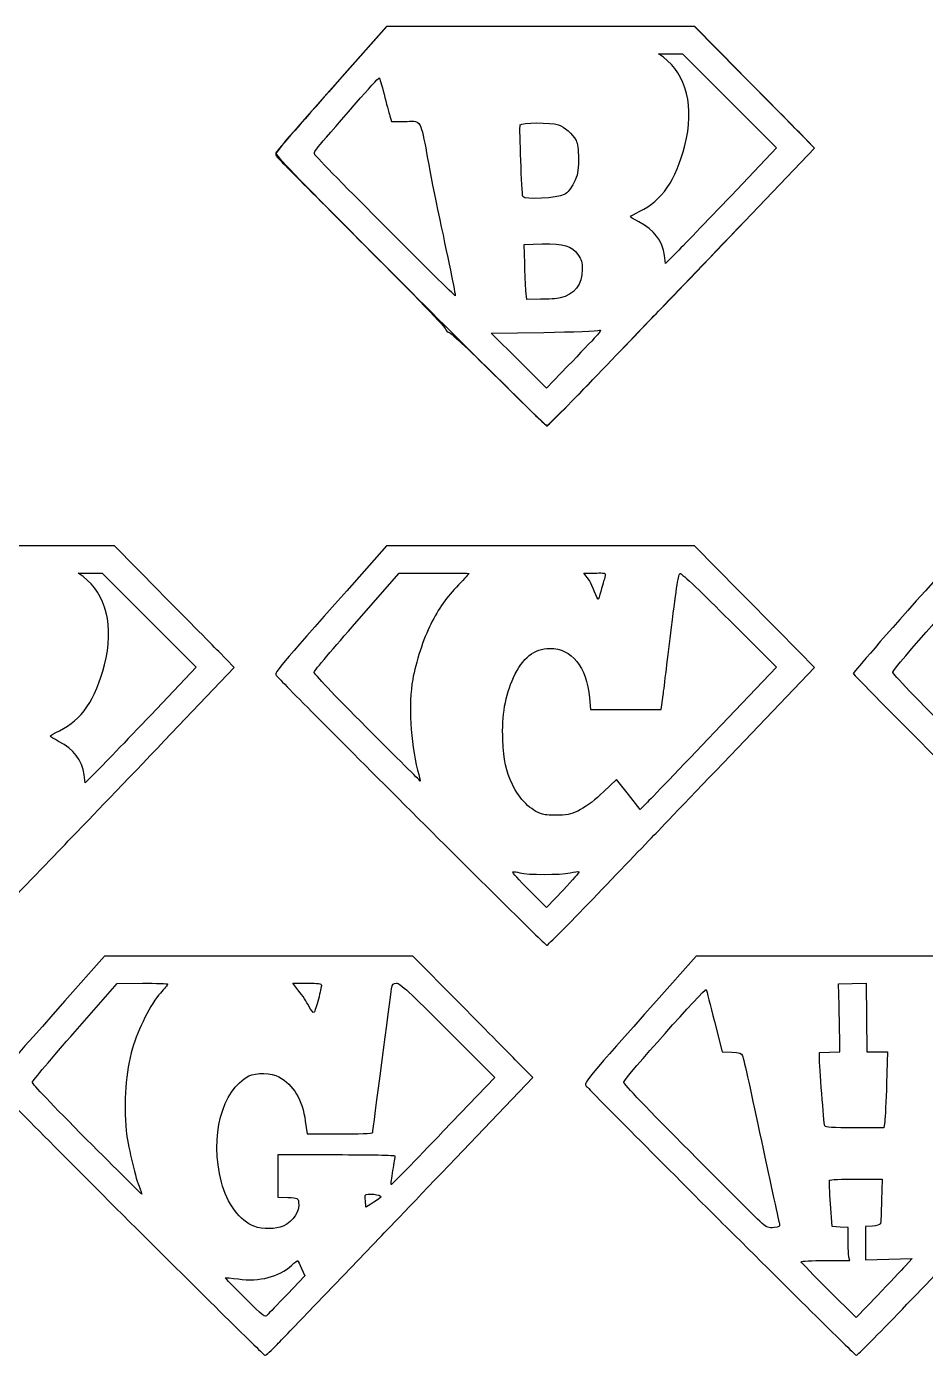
# Model space of a CAD drawing. Header units: centimetres. Extents: x -11.9 to 11.9, y -11.9 to 11.9.
# Drawn here: x -4.49 to 2.63, y 1.34 to 11.87 of the extents above; entities that cross this region are included whole.
import ezdxf

# ---------------------------------------------------------------- set-up
doc = ezdxf.new("R2010")
doc.units = ezdxf.units.CM
doc.header["$MEASUREMENT"] = 0
doc.layers.add('Layer 1', color=7, linetype='Continuous')

msp = doc.modelspace()

# ---------------------------------------------------------------- linework, layer by layer
at = {"layer": 'Layer 1', "color": 2}
msp.add_open_spline([(-1.44261, 9.76442), (-2.02597, 10.34719), (-2.5083, 10.83308), (-2.51445, 10.84417), (-2.51445, 10.84417), (-2.52701, 10.86681), (-2.49404, 10.90629), (-1.95468, 11.5144), (-1.95468, 11.5144), (-1.95468, 11.5144), (-1.64046, 11.86867), (-1.64046, 11.86867), (-1.64046, 11.86867), (-1.64046, 11.86867), (-0.41995, 11.86867), (-0.41995, 11.86867), (-0.41995, 11.86867), (-0.41995, 11.86867), (0.80056, 11.86867), (0.80056, 11.86867), (0.80056, 11.86867), (0.80056, 11.86867), (1.1517, 11.51348), (1.1517, 11.51348), (1.1517, 11.51348), (1.34483, 11.31813), (1.5585, 11.10143), (1.62652, 11.03193), (1.62652, 11.03193), (1.62652, 11.03193), (1.7502, 10.90556), (1.7502, 10.90556), (1.7502, 10.90556), (1.7502, 10.90556), (1.19825, 10.32752), (1.19825, 10.32752), (1.19825, 10.32752), (0.89468, 10.0096), (0.57868, 9.67951), (0.49602, 9.59398), (0.49602, 9.59398), (0.41336, 9.50845), (0.18741, 9.2734), (-0.00611, 9.07165), (-0.00611, 9.07165), (-0.19962, 8.8699), (-0.36336, 8.70482), (-0.36996, 8.70482), (-0.36996, 8.70482), (-0.37656, 8.70482), (-0.85926, 9.18163), (-1.44262, 9.76441), (-1.44262, 9.76441), (-1.44262, 9.76441), (-1.44261, 9.76442), (-1.44261, 9.76442)], degree=3, knots=[0, 0, 0, 0, 0.06666667, 0.06666667, 0.06666667, 0.06666667, 0.13333333, 0.13333333, 0.13333333, 0.13333333, 0.2, 0.2, 0.2, 0.2, 0.26666667, 0.26666667, 0.26666667, 0.26666667, 0.33333333, 0.33333333, 0.33333333, 0.33333333, 0.4, 0.4, 0.4, 0.4, 0.46666667, 0.46666667, 0.46666667, 0.46666667, 0.53333333, 0.53333333, 0.53333333, 0.53333333, 0.6, 0.6, 0.6, 0.6, 0.66666667, 0.66666667, 0.66666667, 0.66666667, 0.73333333, 0.73333333, 0.73333333, 0.73333333, 0.8, 0.8, 0.8, 0.8, 0.86666667, 0.86666667, 0.86666667, 0.86666667, 1, 1, 1, 1], dxfattribs=at)
at = {"layer": 'Layer 1', "color": 1}
for points, knots in [([(-0.75095, 9.07494), (-0.95518, 9.2785), (-1.13162, 9.44505), (-1.14305, 9.44505), (-1.14305, 9.44505), (-1.15479, 9.44505), (-1.16914, 9.45933), (-1.17605, 9.47788), (-1.17605, 9.47788), (-1.18278, 9.49594), (-1.48955, 9.81235), (-1.85776, 10.18103), (-1.85776, 10.18103), (-2.33679, 10.66066), (-2.52448, 10.85595), (-2.51753, 10.86752), (-2.51753, 10.86752), (-2.50555, 10.88748), (-2.28983, 11.13511), (-1.98935, 11.47386), (-1.98935, 11.47386), (-1.98935, 11.47386), (-1.63663, 11.86867), (-1.63663, 11.86867), (-1.63663, 11.86867), (-1.63663, 11.86867), (-0.41738, 11.86867), (-0.41738, 11.86867), (-0.41738, 11.86867), (-0.41738, 11.86867), (0.80187, 11.86867), (0.80187, 11.86867), (0.80187, 11.86867), (0.80187, 11.86867), (1.15301, 11.51348), (1.15301, 11.51348), (1.15301, 11.51348), (1.34614, 11.31813), (1.55981, 11.10143), (1.62783, 11.03193), (1.62783, 11.03193), (1.62783, 11.03193), (1.75151, 10.90556), (1.75151, 10.90556), (1.75151, 10.90556), (1.75151, 10.90556), (1.19956, 10.32752), (1.19956, 10.32752), (1.19956, 10.32752), (0.89599, 10.0096), (0.57999, 9.67951), (0.49733, 9.59398), (0.49733, 9.59398), (0.41468, 9.50845), (0.18872, 9.2734), (-0.0048, 9.07165), (-0.0048, 9.07165), (-0.19831, 8.8699), (-0.36182, 8.70482), (-0.36814, 8.70482), (-0.36814, 8.70482), (-0.37446, 8.70482), (-0.54673, 8.87137), (-0.75096, 9.07493), (-0.75096, 9.07493), (-0.75096, 9.07493), (-0.75095, 9.07494), (-0.75095, 9.07494)], [0, 0, 0, 0, 0.05555556, 0.05555556, 0.05555556, 0.05555556, 0.11111111, 0.11111111, 0.11111111, 0.11111111, 0.16666667, 0.16666667, 0.16666667, 0.16666667, 0.22222222, 0.22222222, 0.22222222, 0.22222222, 0.27777778, 0.27777778, 0.27777778, 0.27777778, 0.33333333, 0.33333333, 0.33333333, 0.33333333, 0.38888889, 0.38888889, 0.38888889, 0.38888889, 0.44444444, 0.44444444, 0.44444444, 0.44444444, 0.5, 0.5, 0.5, 0.5, 0.55555556, 0.55555556, 0.55555556, 0.55555556, 0.61111111, 0.61111111, 0.61111111, 0.61111111, 0.66666667, 0.66666667, 0.66666667, 0.66666667, 0.72222222, 0.72222222, 0.72222222, 0.72222222, 0.77777778, 0.77777778, 0.77777778, 0.77777778, 0.83333333, 0.83333333, 0.83333333, 0.83333333, 0.88888889, 0.88888889, 0.88888889, 0.88888889, 1, 1, 1, 1]), ([(1.09219, 10.5315), (1.09219, 10.5315), (1.45071, 10.90758), (1.45071, 10.90758), (1.45071, 10.90758), (1.45071, 10.90758), (1.07804, 11.28067), (1.07804, 11.28067), (1.07804, 11.28067), (1.07804, 11.28067), (0.70537, 11.65376), (0.70537, 11.65376), (0.70537, 11.65376), (0.70537, 11.65376), (0.61045, 11.65376), (0.61045, 11.65376), (0.61045, 11.65376), (0.61045, 11.65376), (0.51553, 11.65376), (0.51553, 11.65376), (0.51553, 11.65376), (0.51553, 11.65376), (0.55401, 11.62537), (0.55401, 11.62537), (0.55401, 11.62537), (0.73779, 11.48978), (0.80104, 11.22964), (0.7237, 10.92745), (0.7237, 10.92745), (0.65266, 10.6499), (0.5433, 10.49021), (0.36592, 10.40502), (0.36592, 10.40502), (0.32617, 10.38593), (0.29358, 10.36669), (0.29349, 10.36227), (0.29349, 10.36227), (0.29336, 10.35784), (0.32333, 10.33904), (0.35999, 10.32048), (0.35999, 10.32048), (0.48061, 10.25942), (0.54579, 10.17382), (0.56188, 10.05537), (0.56188, 10.05537), (0.56188, 10.05537), (0.5706, 9.99114), (0.5706, 9.99114), (0.5706, 9.99114), (0.5706, 9.99114), (0.65214, 10.07328), (0.65214, 10.07328), (0.65214, 10.07328), (0.69699, 10.11845), (0.89501, 10.32465), (1.0922, 10.5315), (1.0922, 10.5315), (1.0922, 10.5315), (1.09219, 10.5315), (1.09219, 10.5315)], [0, 0, 0, 0, 0.0625, 0.0625, 0.0625, 0.0625, 0.125, 0.125, 0.125, 0.125, 0.1875, 0.1875, 0.1875, 0.1875, 0.25, 0.25, 0.25, 0.25, 0.3125, 0.3125, 0.3125, 0.3125, 0.375, 0.375, 0.375, 0.375, 0.4375, 0.4375, 0.4375, 0.4375, 0.5, 0.5, 0.5, 0.5, 0.5625, 0.5625, 0.5625, 0.5625, 0.625, 0.625, 0.625, 0.625, 0.6875, 0.6875, 0.6875, 0.6875, 0.75, 0.75, 0.75, 0.75, 0.8125, 0.8125, 0.8125, 0.8125, 0.875, 0.875, 0.875, 0.875, 1, 1, 1, 1]), ([(-1.23493, 10.41888), (-1.31441, 10.79187), (-1.34091, 11.02196), (-1.3742, 11.08424), (-1.3742, 11.08424), (-1.40081, 11.13404), (-1.43867, 11.1165), (-1.49634, 11.1165), (-1.49634, 11.1165), (-1.49634, 11.1165), (-1.6012, 11.1165), (-1.6012, 11.1165), (-1.6012, 11.1165), (-1.6012, 11.1165), (-1.61394, 11.16127), (-1.61394, 11.16127), (-1.61394, 11.16127), (-1.62095, 11.18589), (-1.64141, 11.2638), (-1.65942, 11.33439), (-1.65942, 11.33439), (-1.67742, 11.40498), (-1.69537, 11.46239), (-1.69931, 11.46196), (-1.69931, 11.46196), (-1.70324, 11.46153), (-1.78436, 11.3722), (-1.87958, 11.26343), (-1.87958, 11.26343), (-2.23449, 10.85801), (-2.21798, 10.87871), (-2.20653, 10.8534), (-2.20653, 10.8534), (-2.19504, 10.82801), (-1.10155, 9.72958), (-1.09464, 9.73649), (-1.09464, 9.73649), (-1.09232, 9.73881), (-1.15546, 10.04588), (-1.23494, 10.41886), (-1.23494, 10.41886), (-1.23494, 10.41886), (-1.23493, 10.41888), (-1.23493, 10.41888)], [0, 0, 0, 0, 0.08333333, 0.08333333, 0.08333333, 0.08333333, 0.16666667, 0.16666667, 0.16666667, 0.16666667, 0.25, 0.25, 0.25, 0.25, 0.33333333, 0.33333333, 0.33333333, 0.33333333, 0.41666667, 0.41666667, 0.41666667, 0.41666667, 0.5, 0.5, 0.5, 0.5, 0.58333333, 0.58333333, 0.58333333, 0.58333333, 0.66666667, 0.66666667, 0.66666667, 0.66666667, 0.75, 0.75, 0.75, 0.75, 0.83333333, 0.83333333, 0.83333333, 0.83333333, 1, 1, 1, 1]), ([(-0.2313, 10.53814), (-0.20352, 10.554), (-0.17887, 10.58423), (-0.15524, 10.63144), (-0.15524, 10.63144), (-0.12406, 10.69374), (-0.1202, 10.71372), (-0.11961, 10.81637), (-0.11961, 10.81637), (-0.11911, 10.90184), (-0.12401, 10.94067), (-0.13863, 10.96727), (-0.13863, 10.96727), (-0.16661, 11.01817), (-0.23107, 11.07519), (-0.27854, 11.09103), (-0.27854, 11.09103), (-0.33589, 11.11016), (-0.57398, 11.10908), (-0.58125, 11.08965), (-0.58125, 11.08965), (-0.58792, 11.07183), (-0.56799, 10.54463), (-0.55976, 10.52117), (-0.55976, 10.52117), (-0.55023, 10.49404), (-0.28451, 10.50776), (-0.2313, 10.53813), (-0.2313, 10.53813), (-0.2313, 10.53813), (-0.2313, 10.53814), (-0.2313, 10.53814)], [0, 0, 0, 0, 0.11111111, 0.11111111, 0.11111111, 0.11111111, 0.22222222, 0.22222222, 0.22222222, 0.22222222, 0.33333333, 0.33333333, 0.33333333, 0.33333333, 0.44444444, 0.44444444, 0.44444444, 0.44444444, 0.55555556, 0.55555556, 0.55555556, 0.55555556, 0.66666667, 0.66666667, 0.66666667, 0.66666667, 0.77777778, 0.77777778, 0.77777778, 0.77777778, 1, 1, 1, 1]), ([(-0.26421, 9.71881), (-0.15157, 9.74496), (-0.08872, 9.82568), (-0.08872, 9.94422), (-0.08872, 9.94422), (-0.08872, 10.00271), (-0.09449, 10.0225), (-0.12302, 10.06188), (-0.12302, 10.06188), (-0.17502, 10.13366), (-0.23284, 10.15099), (-0.40653, 10.14685), (-0.40653, 10.14685), (-0.40653, 10.14685), (-0.54837, 10.14347), (-0.54837, 10.14347), (-0.54837, 10.14347), (-0.54837, 10.14347), (-0.54505, 9.99423), (-0.54505, 9.99423), (-0.54505, 9.99423), (-0.54322, 9.91215), (-0.53867, 9.8141), (-0.53492, 9.77634), (-0.53492, 9.77634), (-0.53492, 9.77634), (-0.52812, 9.70769), (-0.52812, 9.70769), (-0.52812, 9.70769), (-0.52812, 9.70769), (-0.41886, 9.70798), (-0.41886, 9.70798), (-0.41886, 9.70798), (-0.35876, 9.70814), (-0.28917, 9.71301), (-0.26421, 9.7188), (-0.26421, 9.7188), (-0.26421, 9.7188), (-0.26421, 9.7188), (-0.26421, 9.7188), (-0.26421, 9.7188), (-0.26421, 9.7188), (-0.26421, 9.71881), (-0.26421, 9.71881)], [0, 0, 0, 0, 0.08333333, 0.08333333, 0.08333333, 0.08333333, 0.16666667, 0.16666667, 0.16666667, 0.16666667, 0.25, 0.25, 0.25, 0.25, 0.33333333, 0.33333333, 0.33333333, 0.33333333, 0.41666667, 0.41666667, 0.41666667, 0.41666667, 0.5, 0.5, 0.5, 0.5, 0.58333333, 0.58333333, 0.58333333, 0.58333333, 0.66666667, 0.66666667, 0.66666667, 0.66666667, 0.75, 0.75, 0.75, 0.75, 0.83333333, 0.83333333, 0.83333333, 0.83333333, 1, 1, 1, 1]), ([(0.01938, 9.41435), (0.0518, 9.45029), (0.06316, 9.46917), (0.04858, 9.46285), (0.04858, 9.46285), (0.03545, 9.45716), (-0.16301, 9.44948), (-0.39243, 9.44579), (-0.39243, 9.44579), (-0.39243, 9.44579), (-0.80956, 9.43908), (-0.80956, 9.43908), (-0.80956, 9.43908), (-0.80956, 9.43908), (-0.59063, 9.2219), (-0.59063, 9.2219), (-0.59063, 9.2219), (-0.59063, 9.2219), (-0.37169, 9.00472), (-0.37169, 9.00472), (-0.37169, 9.00472), (-0.37169, 9.00472), (-0.20269, 9.18012), (-0.20269, 9.18012), (-0.20269, 9.18012), (-0.10974, 9.27659), (-0.00981, 9.382), (0.01938, 9.41436), (0.01938, 9.41436), (0.01938, 9.41436), (0.01938, 9.41435), (0.01938, 9.41435)], [0, 0, 0, 0, 0.11111111, 0.11111111, 0.11111111, 0.11111111, 0.22222222, 0.22222222, 0.22222222, 0.22222222, 0.33333333, 0.33333333, 0.33333333, 0.33333333, 0.44444444, 0.44444444, 0.44444444, 0.44444444, 0.55555556, 0.55555556, 0.55555556, 0.55555556, 0.66666667, 0.66666667, 0.66666667, 0.66666667, 0.77777778, 0.77777778, 0.77777778, 0.77777778, 1, 1, 1, 1])]:
    msp.add_open_spline(points, degree=3, knots=knots, dxfattribs=at)
at = {"layer": 'Layer 1'}
for points, knots in [([(-5.34813, 4.96024), (-5.55236, 5.1638), (-5.7288, 5.33035), (-5.74023, 5.33035), (-5.74023, 5.33035), (-5.75196, 5.33035), (-5.76632, 5.34463), (-5.77323, 5.36318), (-5.77323, 5.36318), (-5.77996, 5.38124), (-6.08672, 5.69765), (-6.45494, 6.06633), (-6.45494, 6.06633), (-6.93397, 6.54596), (-7.12166, 6.74125), (-7.11471, 6.75282), (-7.11471, 6.75282), (-7.10273, 6.77278), (-6.88701, 7.02041), (-6.58653, 7.35916), (-6.58653, 7.35916), (-6.58653, 7.35916), (-6.23381, 7.75397), (-6.23381, 7.75397), (-6.23381, 7.75397), (-6.23381, 7.75397), (-5.01456, 7.75397), (-5.01456, 7.75397), (-5.01456, 7.75397), (-5.01456, 7.75397), (-3.79531, 7.75397), (-3.79531, 7.75397), (-3.79531, 7.75397), (-3.79531, 7.75397), (-3.44417, 7.39878), (-3.44417, 7.39878), (-3.44417, 7.39878), (-3.25104, 7.20343), (-3.03737, 6.98673), (-2.96935, 6.91723), (-2.96935, 6.91723), (-2.96935, 6.91723), (-2.84567, 6.79086), (-2.84567, 6.79086), (-2.84567, 6.79086), (-2.84567, 6.79086), (-3.39762, 6.21282), (-3.39762, 6.21282), (-3.39762, 6.21282), (-3.70119, 5.8949), (-4.01719, 5.56481), (-4.09985, 5.47928), (-4.09985, 5.47928), (-4.1825, 5.39375), (-4.40846, 5.1587), (-4.60198, 4.95695), (-4.60198, 4.95695), (-4.79549, 4.7552), (-4.959, 4.59012), (-4.96532, 4.59012), (-4.96532, 4.59012), (-4.97164, 4.59012), (-5.14391, 4.75667), (-5.34814, 4.96023), (-5.34814, 4.96023), (-5.34814, 4.96023), (-5.34813, 4.96024), (-5.34813, 4.96024)], [0, 0, 0, 0, 0.05555556, 0.05555556, 0.05555556, 0.05555556, 0.11111111, 0.11111111, 0.11111111, 0.11111111, 0.16666667, 0.16666667, 0.16666667, 0.16666667, 0.22222222, 0.22222222, 0.22222222, 0.22222222, 0.27777778, 0.27777778, 0.27777778, 0.27777778, 0.33333333, 0.33333333, 0.33333333, 0.33333333, 0.38888889, 0.38888889, 0.38888889, 0.38888889, 0.44444444, 0.44444444, 0.44444444, 0.44444444, 0.5, 0.5, 0.5, 0.5, 0.55555556, 0.55555556, 0.55555556, 0.55555556, 0.61111111, 0.61111111, 0.61111111, 0.61111111, 0.66666667, 0.66666667, 0.66666667, 0.66666667, 0.72222222, 0.72222222, 0.72222222, 0.72222222, 0.77777778, 0.77777778, 0.77777778, 0.77777778, 0.83333333, 0.83333333, 0.83333333, 0.83333333, 0.88888889, 0.88888889, 0.88888889, 0.88888889, 1, 1, 1, 1]), ([(-1.44261, 5.64972), (-2.02597, 6.23249), (-2.5083, 6.71838), (-2.51446, 6.72947), (-2.51446, 6.72947), (-2.52702, 6.75211), (-2.49405, 6.79159), (-1.95469, 7.3997), (-1.95469, 7.3997), (-1.95469, 7.3997), (-1.64047, 7.75397), (-1.64047, 7.75397), (-1.64047, 7.75397), (-1.64047, 7.75397), (-0.41996, 7.75397), (-0.41996, 7.75397), (-0.41996, 7.75397), (-0.41996, 7.75397), (0.80055, 7.75397), (0.80055, 7.75397), (0.80055, 7.75397), (0.80055, 7.75397), (1.15169, 7.39878), (1.15169, 7.39878), (1.15169, 7.39878), (1.34482, 7.20343), (1.55849, 6.98673), (1.62651, 6.91723), (1.62651, 6.91723), (1.62651, 6.91723), (1.75019, 6.79086), (1.75019, 6.79086), (1.75019, 6.79086), (1.75019, 6.79086), (1.19824, 6.21282), (1.19824, 6.21282), (1.19824, 6.21282), (0.89467, 5.8949), (0.57867, 5.56481), (0.49601, 5.47928), (0.49601, 5.47928), (0.41336, 5.39375), (0.1874, 5.1587), (-0.00612, 4.95695), (-0.00612, 4.95695), (-0.19963, 4.7552), (-0.36337, 4.59012), (-0.36997, 4.59012), (-0.36997, 4.59012), (-0.37657, 4.59012), (-0.85927, 5.06693), (-1.44263, 5.64971), (-1.44263, 5.64971), (-1.44263, 5.64971), (-1.44261, 5.64972), (-1.44261, 5.64972)], [0, 0, 0, 0, 0.06666667, 0.06666667, 0.06666667, 0.06666667, 0.13333333, 0.13333333, 0.13333333, 0.13333333, 0.2, 0.2, 0.2, 0.2, 0.26666667, 0.26666667, 0.26666667, 0.26666667, 0.33333333, 0.33333333, 0.33333333, 0.33333333, 0.4, 0.4, 0.4, 0.4, 0.46666667, 0.46666667, 0.46666667, 0.46666667, 0.53333333, 0.53333333, 0.53333333, 0.53333333, 0.6, 0.6, 0.6, 0.6, 0.66666667, 0.66666667, 0.66666667, 0.66666667, 0.73333333, 0.73333333, 0.73333333, 0.73333333, 0.8, 0.8, 0.8, 0.8, 0.86666667, 0.86666667, 0.86666667, 0.86666667, 1, 1, 1, 1]), ([(3.93848, 4.85279), (3.53902, 5.19047), (3.18779, 5.60142), (2.80401, 5.987), (2.80401, 5.987), (2.39361, 6.39775), (2.05782, 6.73739), (2.05782, 6.74176), (2.05782, 6.74176), (2.05782, 6.75177), (2.22824, 6.94817), (2.62873, 7.39971), (2.62873, 7.39971), (2.62873, 7.39971), (2.94295, 7.75398), (2.94295, 7.75398), (2.94295, 7.75398), (2.94295, 7.75398), (4.16346, 7.75398), (4.16346, 7.75398), (4.16346, 7.75398), (4.16346, 7.75398), (5.38397, 7.75398), (5.38397, 7.75398), (5.38397, 7.75398), (5.38397, 7.75398), (5.73511, 7.39879), (5.73511, 7.39879), (5.73511, 7.39879), (5.92824, 7.20344), (6.14191, 6.98674), (6.20993, 6.91724), (6.20993, 6.91724), (6.20993, 6.91724), (6.33361, 6.79087), (6.33361, 6.79087), (6.33361, 6.79087), (6.33361, 6.79087), (5.78166, 6.21283), (5.78166, 6.21283), (5.78166, 6.21283), (5.47809, 5.89491), (5.16209, 5.56482), (5.07943, 5.47929), (5.07943, 5.47929), (4.99678, 5.39376), (4.77082, 5.15871), (4.5773, 4.95696), (4.5773, 4.95696), (4.38379, 4.75521), (4.22053, 4.59013), (4.21451, 4.59013), (4.21451, 4.59013), (4.20849, 4.59013), (4.08427, 4.70833), (3.93847, 4.85279), (3.93847, 4.85279), (3.93847, 4.85279), (3.93848, 4.85279), (3.93848, 4.85279)], [0, 0, 0, 0, 0.0625, 0.0625, 0.0625, 0.0625, 0.125, 0.125, 0.125, 0.125, 0.1875, 0.1875, 0.1875, 0.1875, 0.25, 0.25, 0.25, 0.25, 0.3125, 0.3125, 0.3125, 0.3125, 0.375, 0.375, 0.375, 0.375, 0.4375, 0.4375, 0.4375, 0.4375, 0.5, 0.5, 0.5, 0.5, 0.5625, 0.5625, 0.5625, 0.5625, 0.625, 0.625, 0.625, 0.625, 0.6875, 0.6875, 0.6875, 0.6875, 0.75, 0.75, 0.75, 0.75, 0.8125, 0.8125, 0.8125, 0.8125, 0.875, 0.875, 0.875, 0.875, 1, 1, 1, 1]), ([(-3.50499, 6.4168), (-3.50499, 6.4168), (-3.14647, 6.79288), (-3.14647, 6.79288), (-3.14647, 6.79288), (-3.14647, 6.79288), (-3.51914, 7.16597), (-3.51914, 7.16597), (-3.51914, 7.16597), (-3.51914, 7.16597), (-3.89181, 7.53906), (-3.89181, 7.53906), (-3.89181, 7.53906), (-3.89181, 7.53906), (-3.98673, 7.53906), (-3.98673, 7.53906), (-3.98673, 7.53906), (-3.98673, 7.53906), (-4.08165, 7.53906), (-4.08165, 7.53906), (-4.08165, 7.53906), (-4.08165, 7.53906), (-4.04317, 7.51067), (-4.04317, 7.51067), (-4.04317, 7.51067), (-3.85939, 7.37508), (-3.79614, 7.11494), (-3.87348, 6.81275), (-3.87348, 6.81275), (-3.94452, 6.5352), (-4.05388, 6.37551), (-4.23126, 6.29032), (-4.23126, 6.29032), (-4.27101, 6.27123), (-4.3036, 6.25199), (-4.30369, 6.24757), (-4.30369, 6.24757), (-4.30377, 6.24314), (-4.27385, 6.22434), (-4.23719, 6.20578), (-4.23719, 6.20578), (-4.11657, 6.14472), (-4.05138, 6.05912), (-4.0353, 5.94067), (-4.0353, 5.94067), (-4.0353, 5.94067), (-4.02658, 5.87644), (-4.02658, 5.87644), (-4.02658, 5.87644), (-4.02658, 5.87644), (-3.94504, 5.95858), (-3.94504, 5.95858), (-3.94504, 5.95858), (-3.90019, 6.00376), (-3.70217, 6.20995), (-3.50498, 6.4168), (-3.50498, 6.4168), (-3.50498, 6.4168), (-3.50499, 6.4168), (-3.50499, 6.4168)], [0, 0, 0, 0, 0.0625, 0.0625, 0.0625, 0.0625, 0.125, 0.125, 0.125, 0.125, 0.1875, 0.1875, 0.1875, 0.1875, 0.25, 0.25, 0.25, 0.25, 0.3125, 0.3125, 0.3125, 0.3125, 0.375, 0.375, 0.375, 0.375, 0.4375, 0.4375, 0.4375, 0.4375, 0.5, 0.5, 0.5, 0.5, 0.5625, 0.5625, 0.5625, 0.5625, 0.625, 0.625, 0.625, 0.625, 0.6875, 0.6875, 0.6875, 0.6875, 0.75, 0.75, 0.75, 0.75, 0.8125, 0.8125, 0.8125, 0.8125, 0.875, 0.875, 0.875, 0.875, 1, 1, 1, 1]), ([(-1.39348, 5.97804), (-1.45105, 6.20364), (-1.46697, 6.49859), (-1.43228, 6.69692), (-1.43228, 6.69692), (-1.40903, 6.82985), (-1.3467, 7.02032), (-1.2888, 7.13537), (-1.2888, 7.13537), (-1.22669, 7.2588), (-1.16431, 7.34693), (-1.0685, 7.44661), (-1.0685, 7.44661), (-1.02282, 7.49414), (-0.98545, 7.53438), (-0.98545, 7.53604), (-0.98545, 7.53604), (-0.98545, 7.5377), (-1.11036, 7.53868), (-1.26303, 7.53821), (-1.26303, 7.53821), (-1.26303, 7.53821), (-1.54061, 7.53736), (-1.54061, 7.53736), (-1.54061, 7.53736), (-1.54061, 7.53736), (-1.8749, 7.15578), (-1.8749, 7.15578), (-1.8749, 7.15578), (-2.05876, 6.94591), (-2.21105, 6.76566), (-2.21333, 6.75524), (-2.21333, 6.75524), (-2.21594, 6.74326), (-2.06216, 6.58074), (-1.79569, 6.31388), (-1.79569, 6.31388), (-1.56371, 6.08156), (-1.37334, 5.89148), (-1.37265, 5.89148), (-1.37265, 5.89148), (-1.37195, 5.89148), (-1.38133, 5.93043), (-1.39347, 5.97804), (-1.39347, 5.97804), (-1.39347, 5.97804), (-1.39348, 5.97804), (-1.39348, 5.97804)], [0, 0, 0, 0, 0.07692308, 0.07692308, 0.07692308, 0.07692308, 0.15384615, 0.15384615, 0.15384615, 0.15384615, 0.23076923, 0.23076923, 0.23076923, 0.23076923, 0.30769231, 0.30769231, 0.30769231, 0.30769231, 0.38461538, 0.38461538, 0.38461538, 0.38461538, 0.46153846, 0.46153846, 0.46153846, 0.46153846, 0.53846154, 0.53846154, 0.53846154, 0.53846154, 0.61538462, 0.61538462, 0.61538462, 0.61538462, 0.69230769, 0.69230769, 0.69230769, 0.69230769, 0.76923077, 0.76923077, 0.76923077, 0.76923077, 0.84615385, 0.84615385, 0.84615385, 0.84615385, 1, 1, 1, 1]), ([(-0.10196, 5.66529), (-0.05594, 5.68964), (0.01772, 5.74672), (0.07904, 5.80555), (0.07904, 5.80555), (0.07904, 5.80555), (0.18243, 5.90475), (0.18243, 5.90475), (0.18243, 5.90475), (0.18243, 5.90475), (0.27592, 5.78474), (0.27592, 5.78474), (0.27592, 5.78474), (0.27592, 5.78474), (0.36941, 5.66473), (0.36941, 5.66473), (0.36941, 5.66473), (0.36941, 5.66473), (0.4195, 5.71542), (0.4195, 5.71542), (0.4195, 5.71542), (0.44705, 5.7433), (0.69008, 5.99713), (0.95957, 6.27949), (0.95957, 6.27949), (0.95957, 6.27949), (1.44956, 6.79287), (1.44956, 6.79287), (1.44956, 6.79287), (1.44956, 6.79287), (1.07674, 7.16619), (1.07674, 7.16619), (1.07674, 7.16619), (0.87169, 7.37151), (0.69618, 7.53805), (0.68672, 7.53627), (0.68672, 7.53627), (0.67332, 7.53375), (0.65816, 7.43949), (0.61803, 7.10923), (0.61803, 7.10923), (0.58971, 6.87613), (0.55984, 6.63438), (0.55165, 6.572), (0.55165, 6.572), (0.55165, 6.572), (0.53677, 6.45858), (0.53677, 6.45858), (0.53677, 6.45858), (0.53677, 6.45858), (0.2562, 6.45858), (0.2562, 6.45858), (0.2562, 6.45858), (0.2562, 6.45858), (-0.02437, 6.45858), (-0.02437, 6.45858), (-0.02437, 6.45858), (-0.02437, 6.45858), (-0.03273, 6.55074), (-0.03273, 6.55074), (-0.03273, 6.55074), (-0.05523, 6.79885), (-0.17017, 6.94211), (-0.34673, 6.94211), (-0.34673, 6.94211), (-0.4692, 6.94211), (-0.56115, 6.86809), (-0.63357, 6.7112), (-0.63357, 6.7112), (-0.69966, 6.56801), (-0.72664, 6.41126), (-0.71815, 6.2198), (-0.71815, 6.2198), (-0.71059, 6.0494), (-0.69514, 5.97734), (-0.64159, 5.86292), (-0.64159, 5.86292), (-0.58733, 5.74696), (-0.49749, 5.65844), (-0.40327, 5.62807), (-0.40327, 5.62807), (-0.3853, 5.62228), (-0.32762, 5.61905), (-0.27509, 5.62088), (-0.27509, 5.62088), (-0.19289, 5.62375), (-0.16876, 5.62994), (-0.10197, 5.66528), (-0.10197, 5.66528), (-0.10197, 5.66528), (-0.10196, 5.66529), (-0.10196, 5.66529)], [0, 0, 0, 0, 0.04166667, 0.04166667, 0.04166667, 0.04166667, 0.08333333, 0.08333333, 0.08333333, 0.08333333, 0.125, 0.125, 0.125, 0.125, 0.16666667, 0.16666667, 0.16666667, 0.16666667, 0.20833333, 0.20833333, 0.20833333, 0.20833333, 0.25, 0.25, 0.25, 0.25, 0.29166667, 0.29166667, 0.29166667, 0.29166667, 0.33333333, 0.33333333, 0.33333333, 0.33333333, 0.375, 0.375, 0.375, 0.375, 0.41666667, 0.41666667, 0.41666667, 0.41666667, 0.45833333, 0.45833333, 0.45833333, 0.45833333, 0.5, 0.5, 0.5, 0.5, 0.54166667, 0.54166667, 0.54166667, 0.54166667, 0.58333333, 0.58333333, 0.58333333, 0.58333333, 0.625, 0.625, 0.625, 0.625, 0.66666667, 0.66666667, 0.66666667, 0.66666667, 0.70833333, 0.70833333, 0.70833333, 0.70833333, 0.75, 0.75, 0.75, 0.75, 0.79166667, 0.79166667, 0.79166667, 0.79166667, 0.83333333, 0.83333333, 0.83333333, 0.83333333, 0.875, 0.875, 0.875, 0.875, 0.91666667, 0.91666667, 0.91666667, 0.91666667, 1, 1, 1, 1]), ([(0.08033, 7.47382), (0.08939, 7.49986), (0.09192, 7.51886), (0.09272, 7.53011), (0.09272, 7.53011), (0.09369, 7.54371), (0.03315, 7.53906), (-0.00601, 7.53906), (-0.00601, 7.53906), (-0.00601, 7.53906), (-0.0772, 7.53906), (-0.0772, 7.53906), (-0.0772, 7.53906), (-0.0772, 7.53906), (-0.03288, 7.47938), (-0.03288, 7.47938), (-0.03288, 7.47938), (-0.0085, 7.44656), (0.03096, 7.32741), (0.03658, 7.32927), (0.03658, 7.32927), (0.04219, 7.33113), (0.07126, 7.44778), (0.08032, 7.47381), (0.08032, 7.47381), (0.08032, 7.47381), (0.08033, 7.47382), (0.08033, 7.47382)], [0, 0, 0, 0, 0.125, 0.125, 0.125, 0.125, 0.25, 0.25, 0.25, 0.25, 0.375, 0.375, 0.375, 0.375, 0.5, 0.5, 0.5, 0.5, 0.625, 0.625, 0.625, 0.625, 0.75, 0.75, 0.75, 0.75, 1, 1, 1, 1]), ([(3.63377, 5.48924), (3.63377, 5.49783), (3.61254, 5.62274), (3.58658, 5.76682), (3.58658, 5.76682), (3.56063, 5.9109), (3.5066, 6.2111), (3.46653, 6.43393), (3.46653, 6.43393), (3.42646, 6.65676), (3.42536, 6.80218), (3.39683, 6.83735), (3.39683, 6.83735), (3.3683, 6.87251), (3.33671, 6.85855), (3.28179, 6.85855), (3.28179, 6.85855), (3.28179, 6.85855), (3.18194, 6.85855), (3.18194, 6.85855), (3.18194, 6.85855), (3.18194, 6.85855), (3.1699, 6.89735), (3.1699, 6.89735), (3.1699, 6.89735), (3.16328, 6.91869), (3.12992, 7.05972), (3.09577, 7.21075), (3.09577, 7.21075), (3.06162, 7.36178), (3.02988, 7.48958), (3.02525, 7.49475), (3.02525, 7.49475), (3.0156, 7.50551), (2.37637, 6.78399), (2.37008, 6.75524), (2.37008, 6.75524), (2.36747, 6.74333), (2.56125, 6.54057), (2.8954, 6.20559), (2.8954, 6.20559), (3.1866, 5.91366), (3.46783, 5.63033), (3.52036, 5.57596), (3.52036, 5.57596), (3.61891, 5.47396), (3.63378, 5.46259), (3.63378, 5.48925), (3.63378, 5.48925), (3.63378, 5.48925), (3.63377, 5.48924), (3.63377, 5.48924)], [0, 0, 0, 0, 0.07142857, 0.07142857, 0.07142857, 0.07142857, 0.14285714, 0.14285714, 0.14285714, 0.14285714, 0.21428571, 0.21428571, 0.21428571, 0.21428571, 0.28571429, 0.28571429, 0.28571429, 0.28571429, 0.35714286, 0.35714286, 0.35714286, 0.35714286, 0.42857143, 0.42857143, 0.42857143, 0.42857143, 0.5, 0.5, 0.5, 0.5, 0.57142857, 0.57142857, 0.57142857, 0.57142857, 0.64285714, 0.64285714, 0.64285714, 0.64285714, 0.71428571, 0.71428571, 0.71428571, 0.71428571, 0.78571429, 0.78571429, 0.78571429, 0.78571429, 0.85714286, 0.85714286, 0.85714286, 0.85714286, 1, 1, 1, 1]), ([(-0.11531, 5.17315), (-0.12109, 5.17534), (-0.15295, 5.17131), (-0.18611, 5.1642), (-0.18611, 5.1642), (-0.26328, 5.14765), (-0.52383, 5.14754), (-0.58322, 5.16404), (-0.58322, 5.16404), (-0.60824, 5.17099), (-0.63388, 5.17494), (-0.64021, 5.17283), (-0.64021, 5.17283), (-0.64654, 5.17072), (-0.5889, 5.106), (-0.51213, 5.02902), (-0.51213, 5.02902), (-0.51213, 5.02902), (-0.37254, 4.88904), (-0.37254, 4.88904), (-0.37254, 4.88904), (-0.37254, 4.88904), (-0.23867, 5.02911), (-0.23867, 5.02911), (-0.23867, 5.02911), (-0.16504, 5.10615), (-0.10953, 5.17097), (-0.11531, 5.17316), (-0.11531, 5.17316), (-0.11531, 5.17316), (-0.11531, 5.17316), (-0.11531, 5.17316), (-0.11531, 5.17316), (-0.11531, 5.17316), (-0.11531, 5.17315), (-0.11531, 5.17315)], [0, 0, 0, 0, 0.1, 0.1, 0.1, 0.1, 0.2, 0.2, 0.2, 0.2, 0.3, 0.3, 0.3, 0.3, 0.4, 0.4, 0.4, 0.4, 0.5, 0.5, 0.5, 0.5, 0.6, 0.6, 0.6, 0.6, 0.7, 0.7, 0.7, 0.7, 0.8, 0.8, 0.8, 0.8, 1, 1, 1, 1]), ([(-3.67472, 2.4006), (-4.25808, 2.98337), (-4.74041, 3.46926), (-4.74657, 3.48035), (-4.74657, 3.48035), (-4.75913, 3.50299), (-4.72616, 3.54247), (-4.1868, 4.15058), (-4.1868, 4.15058), (-4.1868, 4.15058), (-3.87258, 4.50485), (-3.87258, 4.50485), (-3.87258, 4.50485), (-3.87258, 4.50485), (-2.65207, 4.50485), (-2.65207, 4.50485), (-2.65207, 4.50485), (-2.65207, 4.50485), (-1.43156, 4.50485), (-1.43156, 4.50485), (-1.43156, 4.50485), (-1.43156, 4.50485), (-1.08042, 4.14966), (-1.08042, 4.14966), (-1.08042, 4.14966), (-0.88729, 3.95431), (-0.67362, 3.73761), (-0.6056, 3.66811), (-0.6056, 3.66811), (-0.6056, 3.66811), (-0.48192, 3.54174), (-0.48192, 3.54174), (-0.48192, 3.54174), (-0.48192, 3.54174), (-1.03368, 2.9637), (-1.03368, 2.9637), (-1.03368, 2.9637), (-1.33715, 2.64578), (-1.63228, 2.33731), (-1.68952, 2.27821), (-1.68952, 2.27821), (-1.68952, 2.27821), (-1.98, 1.97376), (-1.98, 1.97376), (-1.98, 1.97376), (-1.98, 1.97376), (-2.20198, 1.74393), (-2.20198, 1.74393), (-2.20198, 1.74393), (-2.32407, 1.61753), (-2.46103, 1.47515), (-2.50634, 1.42755), (-2.50634, 1.42755), (-2.55165, 1.37994), (-2.59442, 1.34099), (-2.6014, 1.34099), (-2.6014, 1.34099), (-2.60837, 1.34099), (-3.09137, 1.8178), (-3.67473, 2.40058), (-3.67473, 2.40058), (-3.67473, 2.40058), (-3.67472, 2.4006), (-3.67472, 2.4006)], [0, 0, 0, 0, 0.05882353, 0.05882353, 0.05882353, 0.05882353, 0.11764706, 0.11764706, 0.11764706, 0.11764706, 0.17647059, 0.17647059, 0.17647059, 0.17647059, 0.23529412, 0.23529412, 0.23529412, 0.23529412, 0.29411765, 0.29411765, 0.29411765, 0.29411765, 0.35294118, 0.35294118, 0.35294118, 0.35294118, 0.41176471, 0.41176471, 0.41176471, 0.41176471, 0.47058824, 0.47058824, 0.47058824, 0.47058824, 0.52941176, 0.52941176, 0.52941176, 0.52941176, 0.58823529, 0.58823529, 0.58823529, 0.58823529, 0.64705882, 0.64705882, 0.64705882, 0.64705882, 0.70588235, 0.70588235, 0.70588235, 0.70588235, 0.76470588, 0.76470588, 0.76470588, 0.76470588, 0.82352941, 0.82352941, 0.82352941, 0.82352941, 0.88235294, 0.88235294, 0.88235294, 0.88235294, 1, 1, 1, 1]), ([(1.00993, 2.4006), (0.42657, 2.98337), (-0.05576, 3.46926), (-0.06192, 3.48035), (-0.06192, 3.48035), (-0.07448, 3.50299), (-0.04151, 3.54247), (0.49785, 4.15058), (0.49785, 4.15058), (0.49785, 4.15058), (0.81207, 4.50485), (0.81207, 4.50485), (0.81207, 4.50485), (0.81207, 4.50485), (2.03258, 4.50485), (2.03258, 4.50485), (2.03258, 4.50485), (2.03258, 4.50485), (3.25309, 4.50485), (3.25309, 4.50485), (3.25309, 4.50485), (3.25309, 4.50485), (3.60423, 4.14966), (3.60423, 4.14966), (3.60423, 4.14966), (3.79736, 3.95431), (4.01103, 3.73761), (4.07905, 3.66811), (4.07905, 3.66811), (4.07905, 3.66811), (4.20273, 3.54174), (4.20273, 3.54174), (4.20273, 3.54174), (4.20273, 3.54174), (3.65078, 2.9637), (3.65078, 2.9637), (3.65078, 2.9637), (3.34721, 2.64578), (3.03121, 2.31569), (2.94855, 2.23016), (2.94855, 2.23016), (2.8659, 2.14463), (2.63994, 1.90958), (2.44642, 1.70783), (2.44642, 1.70783), (2.25291, 1.50608), (2.08917, 1.341), (2.08257, 1.341), (2.08257, 1.341), (2.07597, 1.341), (1.59327, 1.81781), (1.00991, 2.40059), (1.00991, 2.40059), (1.00991, 2.40059), (1.00993, 2.4006), (1.00993, 2.4006)], [0, 0, 0, 0, 0.06666667, 0.06666667, 0.06666667, 0.06666667, 0.13333333, 0.13333333, 0.13333333, 0.13333333, 0.2, 0.2, 0.2, 0.2, 0.26666667, 0.26666667, 0.26666667, 0.26666667, 0.33333333, 0.33333333, 0.33333333, 0.33333333, 0.4, 0.4, 0.4, 0.4, 0.46666667, 0.46666667, 0.46666667, 0.46666667, 0.53333333, 0.53333333, 0.53333333, 0.53333333, 0.6, 0.6, 0.6, 0.6, 0.66666667, 0.66666667, 0.66666667, 0.66666667, 0.73333333, 0.73333333, 0.73333333, 0.73333333, 0.8, 0.8, 0.8, 0.8, 0.86666667, 0.86666667, 0.86666667, 0.86666667, 1, 1, 1, 1]), ([(-3.60019, 2.68117), (-3.63512, 2.77108), (-3.69157, 3.01512), (-3.70167, 3.11993), (-3.70167, 3.11993), (-3.72359, 3.34736), (-3.70541, 3.58845), (-3.65228, 3.77478), (-3.65228, 3.77478), (-3.61089, 3.91991), (-3.50327, 4.13261), (-3.43147, 4.21117), (-3.43147, 4.21117), (-3.39919, 4.24649), (-3.37278, 4.27866), (-3.37278, 4.28267), (-3.37278, 4.28267), (-3.37278, 4.28667), (-3.46277, 4.28957), (-3.57276, 4.2891), (-3.57276, 4.2891), (-3.57276, 4.2891), (-3.77274, 4.28825), (-3.77274, 4.28825), (-3.77274, 4.28825), (-3.77274, 4.28825), (-4.10703, 3.90667), (-4.10703, 3.90667), (-4.10703, 3.90667), (-4.29089, 3.6968), (-4.44319, 3.51655), (-4.44546, 3.50612), (-4.44546, 3.50612), (-4.44808, 3.49412), (-4.29018, 3.32751), (-4.01587, 3.05282), (-4.01587, 3.05282), (-3.77732, 2.81394), (-3.58073, 2.61849), (-3.57899, 2.61849), (-3.57899, 2.61849), (-3.57725, 2.61849), (-3.58679, 2.6467), (-3.60019, 2.68117)], [0, 0, 0, 0, 0.08333333, 0.08333333, 0.08333333, 0.08333333, 0.16666667, 0.16666667, 0.16666667, 0.16666667, 0.25, 0.25, 0.25, 0.25, 0.33333333, 0.33333333, 0.33333333, 0.33333333, 0.41666667, 0.41666667, 0.41666667, 0.41666667, 0.5, 0.5, 0.5, 0.5, 0.58333333, 0.58333333, 0.58333333, 0.58333333, 0.66666667, 0.66666667, 0.66666667, 0.66666667, 0.75, 0.75, 0.75, 0.75, 0.83333333, 0.83333333, 0.83333333, 0.83333333, 1, 1, 1, 1]), ([(-2.45894, 2.36633), (-2.37601, 2.404), (-2.32744, 2.47836), (-2.33613, 2.55436), (-2.33613, 2.55436), (-2.33997, 2.58792), (-2.34173, 2.58871), (-2.42064, 2.59217), (-2.42064, 2.59217), (-2.42064, 2.59217), (-2.50123, 2.5957), (-2.50123, 2.5957), (-2.50123, 2.5957), (-2.50123, 2.5957), (-2.50123, 2.7623), (-2.50123, 2.7623), (-2.50123, 2.7623), (-2.50123, 2.7623), (-2.50123, 2.9289), (-2.50123, 2.9289), (-2.50123, 2.9289), (-2.50123, 2.9289), (-2.03561, 2.9289), (-2.03561, 2.9289), (-2.03561, 2.9289), (-1.77952, 2.9289), (-1.57001, 2.92487), (-1.57003, 2.91995), (-1.57003, 2.91995), (-1.57005, 2.91503), (-1.5784, 2.86338), (-1.58858, 2.80518), (-1.58858, 2.80518), (-1.59876, 2.74698), (-1.60497, 2.69725), (-1.60239, 2.69466), (-1.60239, 2.69466), (-1.5998, 2.69207), (-1.41433, 2.88206), (-1.19023, 3.11686), (-1.19023, 3.11686), (-1.19023, 3.11686), (-0.78277, 3.54377), (-0.78277, 3.54377), (-0.78277, 3.54377), (-0.78277, 3.54377), (-1.15542, 3.91686), (-1.15542, 3.91686), (-1.15542, 3.91686), (-1.45822, 4.22002), (-1.53404, 4.28995), (-1.55993, 4.28995), (-1.55993, 4.28995), (-1.58748, 4.28995), (-1.59277, 4.28391), (-1.59907, 4.24518), (-1.59907, 4.24518), (-1.60834, 4.18818), (-1.74909, 3.11949), (-1.74909, 3.10607), (-1.74909, 3.10607), (-1.74909, 3.10056), (-1.8661, 3.09605), (-2.0091, 3.09605), (-2.0091, 3.09605), (-2.0091, 3.09605), (-2.26911, 3.09605), (-2.26911, 3.09605), (-2.26911, 3.09605), (-2.26911, 3.09605), (-2.28295, 3.19754), (-2.28295, 3.19754), (-2.28295, 3.19754), (-2.30567, 3.36412), (-2.37796, 3.48516), (-2.49265, 3.54864), (-2.49265, 3.54864), (-2.54871, 3.57966), (-2.67515, 3.58308), (-2.72939, 3.55503), (-2.72939, 3.55503), (-2.94511, 3.44348), (-3.03987, 3.07768), (-2.94728, 2.714), (-2.94728, 2.714), (-2.90467, 2.54663), (-2.79852, 2.40238), (-2.68963, 2.36385), (-2.68963, 2.36385), (-2.61842, 2.33865), (-2.51751, 2.33974), (-2.45897, 2.36633), (-2.45897, 2.36633), (-2.45897, 2.36633), (-2.45894, 2.36633), (-2.45894, 2.36633)], [0, 0, 0, 0, 0.04, 0.04, 0.04, 0.04, 0.08, 0.08, 0.08, 0.08, 0.12, 0.12, 0.12, 0.12, 0.16, 0.16, 0.16, 0.16, 0.2, 0.2, 0.2, 0.2, 0.24, 0.24, 0.24, 0.24, 0.28, 0.28, 0.28, 0.28, 0.32, 0.32, 0.32, 0.32, 0.36, 0.36, 0.36, 0.36, 0.4, 0.4, 0.4, 0.4, 0.44, 0.44, 0.44, 0.44, 0.48, 0.48, 0.48, 0.48, 0.52, 0.52, 0.52, 0.52, 0.56, 0.56, 0.56, 0.56, 0.6, 0.6, 0.6, 0.6, 0.64, 0.64, 0.64, 0.64, 0.68, 0.68, 0.68, 0.68, 0.72, 0.72, 0.72, 0.72, 0.76, 0.76, 0.76, 0.76, 0.8, 0.8, 0.8, 0.8, 0.84, 0.84, 0.84, 0.84, 0.88, 0.88, 0.88, 0.88, 0.92, 0.92, 0.92, 0.92, 1, 1, 1, 1]), ([(-2.17903, 4.16395), (-2.16581, 4.21565), (-2.15499, 4.26515), (-2.15499, 4.27395), (-2.15499, 4.27395), (-2.15499, 4.2862), (-2.18161, 4.28995), (-2.26869, 4.28995), (-2.26869, 4.28995), (-2.26869, 4.28995), (-2.38239, 4.28995), (-2.38239, 4.28995), (-2.38239, 4.28995), (-2.38239, 4.28995), (-2.3334, 4.22798), (-2.3334, 4.22798), (-2.3334, 4.22798), (-2.30646, 4.19389), (-2.27099, 4.13952), (-2.25458, 4.10714), (-2.25458, 4.10714), (-2.23671, 4.07188), (-2.2204, 4.05262), (-2.21391, 4.05911), (-2.21391, 4.05911), (-2.20795, 4.06507), (-2.19225, 4.11225), (-2.17903, 4.16395)], [0, 0, 0, 0, 0.125, 0.125, 0.125, 0.125, 0.25, 0.25, 0.25, 0.25, 0.375, 0.375, 0.375, 0.375, 0.5, 0.5, 0.5, 0.5, 0.625, 0.625, 0.625, 0.625, 0.75, 0.75, 0.75, 0.75, 1, 1, 1, 1]), ([(1.47366, 2.37801), (1.47028, 2.38879), (1.40561, 2.68773), (1.32996, 3.04232), (1.32996, 3.04232), (1.25431, 3.39691), (1.18729, 3.69885), (1.18103, 3.71331), (1.18103, 3.71331), (1.17131, 3.73576), (1.15871, 3.74011), (1.09451, 3.74316), (1.09451, 3.74316), (1.09451, 3.74316), (1.01937, 3.74673), (1.01937, 3.74673), (1.01937, 3.74673), (1.01937, 3.74673), (0.9587, 3.98551), (0.9587, 3.98551), (0.9587, 3.98551), (0.92533, 4.11684), (0.89561, 4.23154), (0.89264, 4.2404), (0.89264, 4.2404), (0.88679, 4.25787), (0.24618, 3.538), (0.2392, 3.50612), (0.2392, 3.50612), (0.2366, 3.49422), (0.43063, 3.29076), (0.76452, 2.95529), (0.76452, 2.95529), (1.05572, 2.66271), (1.31328, 2.40658), (1.33688, 2.38611), (1.33688, 2.38611), (1.37338, 2.35445), (1.38728, 2.34959), (1.4298, 2.35365), (1.4298, 2.35365), (1.46958, 2.35744), (1.47855, 2.36243), (1.47365, 2.37802), (1.47365, 2.37802), (1.47365, 2.37802), (1.47366, 2.37801), (1.47366, 2.37801)], [0, 0, 0, 0, 0.07692308, 0.07692308, 0.07692308, 0.07692308, 0.15384615, 0.15384615, 0.15384615, 0.15384615, 0.23076923, 0.23076923, 0.23076923, 0.23076923, 0.30769231, 0.30769231, 0.30769231, 0.30769231, 0.38461538, 0.38461538, 0.38461538, 0.38461538, 0.46153846, 0.46153846, 0.46153846, 0.46153846, 0.53846154, 0.53846154, 0.53846154, 0.53846154, 0.61538462, 0.61538462, 0.61538462, 0.61538462, 0.69230769, 0.69230769, 0.69230769, 0.69230769, 0.76923077, 0.76923077, 0.76923077, 0.76923077, 0.84615385, 0.84615385, 0.84615385, 0.84615385, 1, 1, 1, 1]), ([(2.30707, 3.19454), (2.3109, 3.22245), (2.31762, 3.35811), (2.32199, 3.49601), (2.32199, 3.49601), (2.32199, 3.49601), (2.32994, 3.74674), (2.32994, 3.74674), (2.32994, 3.74674), (2.32994, 3.74674), (2.24773, 3.74673), (2.24773, 3.74673), (2.24773, 3.74673), (2.24773, 3.74673), (2.16552, 3.74672), (2.16552, 3.74672), (2.16552, 3.74672), (2.16552, 3.74672), (2.16231, 4.01878), (2.16231, 4.01878), (2.16231, 4.01878), (2.16231, 4.01878), (2.1591, 4.29084), (2.1591, 4.29084), (2.1591, 4.29084), (2.1591, 4.29084), (2.04937, 4.28741), (2.04937, 4.28741), (2.04937, 4.28741), (2.04937, 4.28741), (1.93964, 4.28398), (1.93964, 4.28398), (1.93964, 4.28398), (1.93964, 4.28398), (1.94493, 4.11683), (1.94493, 4.11683), (1.94493, 4.11683), (1.94784, 4.0249), (1.95031, 3.90402), (1.95042, 3.8482), (1.95042, 3.8482), (1.95042, 3.8482), (1.95063, 3.74672), (1.95063, 3.74672), (1.95063, 3.74672), (1.95063, 3.74672), (1.87004, 3.74319), (1.87004, 3.74319), (1.87004, 3.74319), (1.87004, 3.74319), (1.78945, 3.73966), (1.78945, 3.73966), (1.78945, 3.73966), (1.78945, 3.73966), (1.78932, 3.7014), (1.78932, 3.7014), (1.78932, 3.7014), (1.78913, 3.64813), (1.82596, 3.17699), (1.83174, 3.15872), (1.83174, 3.15872), (1.8353, 3.14746), (1.8933, 3.1438), (2.06829, 3.1438), (2.06829, 3.1438), (2.06829, 3.1438), (2.30012, 3.1438), (2.30012, 3.1438), (2.30012, 3.1438), (2.30012, 3.1438), (2.30709, 3.19454), (2.30709, 3.19454), (2.30709, 3.19454), (2.30709, 3.19454), (2.30707, 3.19454), (2.30707, 3.19454)], [0, 0, 0, 0, 0.05, 0.05, 0.05, 0.05, 0.1, 0.1, 0.1, 0.1, 0.15, 0.15, 0.15, 0.15, 0.2, 0.2, 0.2, 0.2, 0.25, 0.25, 0.25, 0.25, 0.3, 0.3, 0.3, 0.3, 0.35, 0.35, 0.35, 0.35, 0.4, 0.4, 0.4, 0.4, 0.45, 0.45, 0.45, 0.45, 0.5, 0.5, 0.5, 0.5, 0.55, 0.55, 0.55, 0.55, 0.6, 0.6, 0.6, 0.6, 0.65, 0.65, 0.65, 0.65, 0.7, 0.7, 0.7, 0.7, 0.75, 0.75, 0.75, 0.75, 0.8, 0.8, 0.8, 0.8, 0.85, 0.85, 0.85, 0.85, 0.9, 0.9, 0.9, 0.9, 1, 1, 1, 1]), ([(2.47061, 2.05005), (2.47061, 2.05005), (2.52368, 2.10841), (2.52368, 2.10841), (2.52368, 2.10841), (2.52368, 2.10841), (2.33863, 2.10378), (2.33863, 2.10378), (2.33863, 2.10378), (2.33863, 2.10378), (2.15358, 2.09914), (2.15358, 2.09914), (2.15358, 2.09914), (2.15358, 2.09914), (2.15358, 2.23047), (2.15358, 2.23047), (2.15358, 2.23047), (2.15358, 2.23047), (2.15358, 2.3618), (2.15358, 2.3618), (2.15358, 2.3618), (2.15358, 2.3618), (2.21093, 2.36547), (2.21093, 2.36547), (2.21093, 2.36547), (2.24247, 2.36749), (2.27028, 2.37554), (2.27272, 2.38338), (2.27272, 2.38338), (2.27516, 2.39121), (2.27952, 2.47418), (2.2824, 2.56775), (2.2824, 2.56775), (2.2824, 2.56775), (2.28763, 2.73788), (2.28763, 2.73788), (2.28763, 2.73788), (2.28763, 2.73788), (2.08103, 2.73788), (2.08103, 2.73788), (2.08103, 2.73788), (1.9674, 2.73788), (1.87207, 2.73385), (1.86918, 2.72893), (1.86918, 2.72893), (1.86629, 2.72401), (1.87, 2.63939), (1.87743, 2.54089), (1.87743, 2.54089), (1.87743, 2.54089), (1.89093, 2.3618), (1.89093, 2.3618), (1.89093, 2.3618), (1.89093, 2.3618), (1.95361, 2.35819), (1.95361, 2.35819), (1.95361, 2.35819), (1.95361, 2.35819), (2.01629, 2.35458), (2.01629, 2.35458), (2.01629, 2.35458), (2.01629, 2.35458), (2.01645, 2.25074), (2.01645, 2.25074), (2.01645, 2.25074), (2.01656, 2.19363), (2.01985, 2.13481), (2.02381, 2.12003), (2.02381, 2.12003), (2.02381, 2.12003), (2.03101, 2.09317), (2.03101, 2.09317), (2.03101, 2.09317), (2.03101, 2.09317), (1.83859, 2.09317), (1.83859, 2.09317), (1.83859, 2.09317), (1.72727, 2.09317), (1.64617, 2.08847), (1.64617, 2.08201), (1.64617, 2.08201), (1.64617, 2.07587), (1.74368, 1.97411), (1.86286, 1.85587), (1.86286, 1.85587), (1.86286, 1.85587), (2.07955, 1.64089), (2.07955, 1.64089), (2.07955, 1.64089), (2.07955, 1.64089), (2.24855, 1.81628), (2.24855, 1.81628), (2.24855, 1.81628), (2.3415, 1.91275), (2.44143, 2.01794), (2.47062, 2.05004), (2.47062, 2.05004), (2.47062, 2.05004), (2.47061, 2.05005), (2.47061, 2.05005)], [0, 0, 0, 0, 0.03846154, 0.03846154, 0.03846154, 0.03846154, 0.07692308, 0.07692308, 0.07692308, 0.07692308, 0.11538462, 0.11538462, 0.11538462, 0.11538462, 0.15384615, 0.15384615, 0.15384615, 0.15384615, 0.19230769, 0.19230769, 0.19230769, 0.19230769, 0.23076923, 0.23076923, 0.23076923, 0.23076923, 0.26923077, 0.26923077, 0.26923077, 0.26923077, 0.30769231, 0.30769231, 0.30769231, 0.30769231, 0.34615385, 0.34615385, 0.34615385, 0.34615385, 0.38461538, 0.38461538, 0.38461538, 0.38461538, 0.42307692, 0.42307692, 0.42307692, 0.42307692, 0.46153846, 0.46153846, 0.46153846, 0.46153846, 0.5, 0.5, 0.5, 0.5, 0.53846154, 0.53846154, 0.53846154, 0.53846154, 0.57692308, 0.57692308, 0.57692308, 0.57692308, 0.61538462, 0.61538462, 0.61538462, 0.61538462, 0.65384615, 0.65384615, 0.65384615, 0.65384615, 0.69230769, 0.69230769, 0.69230769, 0.69230769, 0.73076923, 0.73076923, 0.73076923, 0.73076923, 0.76923077, 0.76923077, 0.76923077, 0.76923077, 0.80769231, 0.80769231, 0.80769231, 0.80769231, 0.84615385, 0.84615385, 0.84615385, 0.84615385, 0.88461538, 0.88461538, 0.88461538, 0.88461538, 0.92307692, 0.92307692, 0.92307692, 0.92307692, 1, 1, 1, 1]), ([(-1.68521, 2.59507), (-1.67805, 2.61656), (-1.79962, 2.63034), (-1.80795, 2.60864), (-1.80795, 2.60864), (-1.81241, 2.59701), (-1.80355, 2.51446), (-1.80355, 2.51446), (-1.80355, 2.51446), (-1.80355, 2.51446), (-1.67735, 2.59355), (-1.68521, 2.59507)], [0, 0, 0, 0, 0.25, 0.25, 0.25, 0.25, 0.5, 0.5, 0.5, 0.5, 1, 1, 1, 1]), ([(-2.42529, 1.82671), (-2.42529, 1.82671), (-2.28584, 1.97214), (-2.28584, 1.97214), (-2.28584, 1.97214), (-2.28584, 1.97214), (-2.31271, 2.02967), (-2.31271, 2.02967), (-2.31271, 2.02967), (-2.32749, 2.06131), (-2.34089, 2.0893), (-2.34248, 2.09186), (-2.34248, 2.09186), (-2.34408, 2.09442), (-2.36591, 2.07798), (-2.39099, 2.05532), (-2.39099, 2.05532), (-2.49417, 1.96211), (-2.64272, 1.92403), (-2.8146, 1.94676), (-2.8146, 1.94676), (-2.86879, 1.95392), (-2.91469, 1.95823), (-2.91662, 1.95632), (-2.91662, 1.95632), (-2.91854, 1.95441), (-2.84885, 1.88235), (-2.76175, 1.79617), (-2.76175, 1.79617), (-2.61295, 1.64895), (-2.60221, 1.64074), (-2.58406, 1.66038), (-2.58406, 1.66038), (-2.57343, 1.67187), (-2.50199, 1.74672), (-2.42529, 1.82671)], [0, 0, 0, 0, 0.1, 0.1, 0.1, 0.1, 0.2, 0.2, 0.2, 0.2, 0.3, 0.3, 0.3, 0.3, 0.4, 0.4, 0.4, 0.4, 0.5, 0.5, 0.5, 0.5, 0.6, 0.6, 0.6, 0.6, 0.7, 0.7, 0.7, 0.7, 0.8, 0.8, 0.8, 0.8, 1, 1, 1, 1])]:
    msp.add_open_spline(points, degree=3, knots=knots, dxfattribs=at)

doc.saveas('drawing.dxf')
